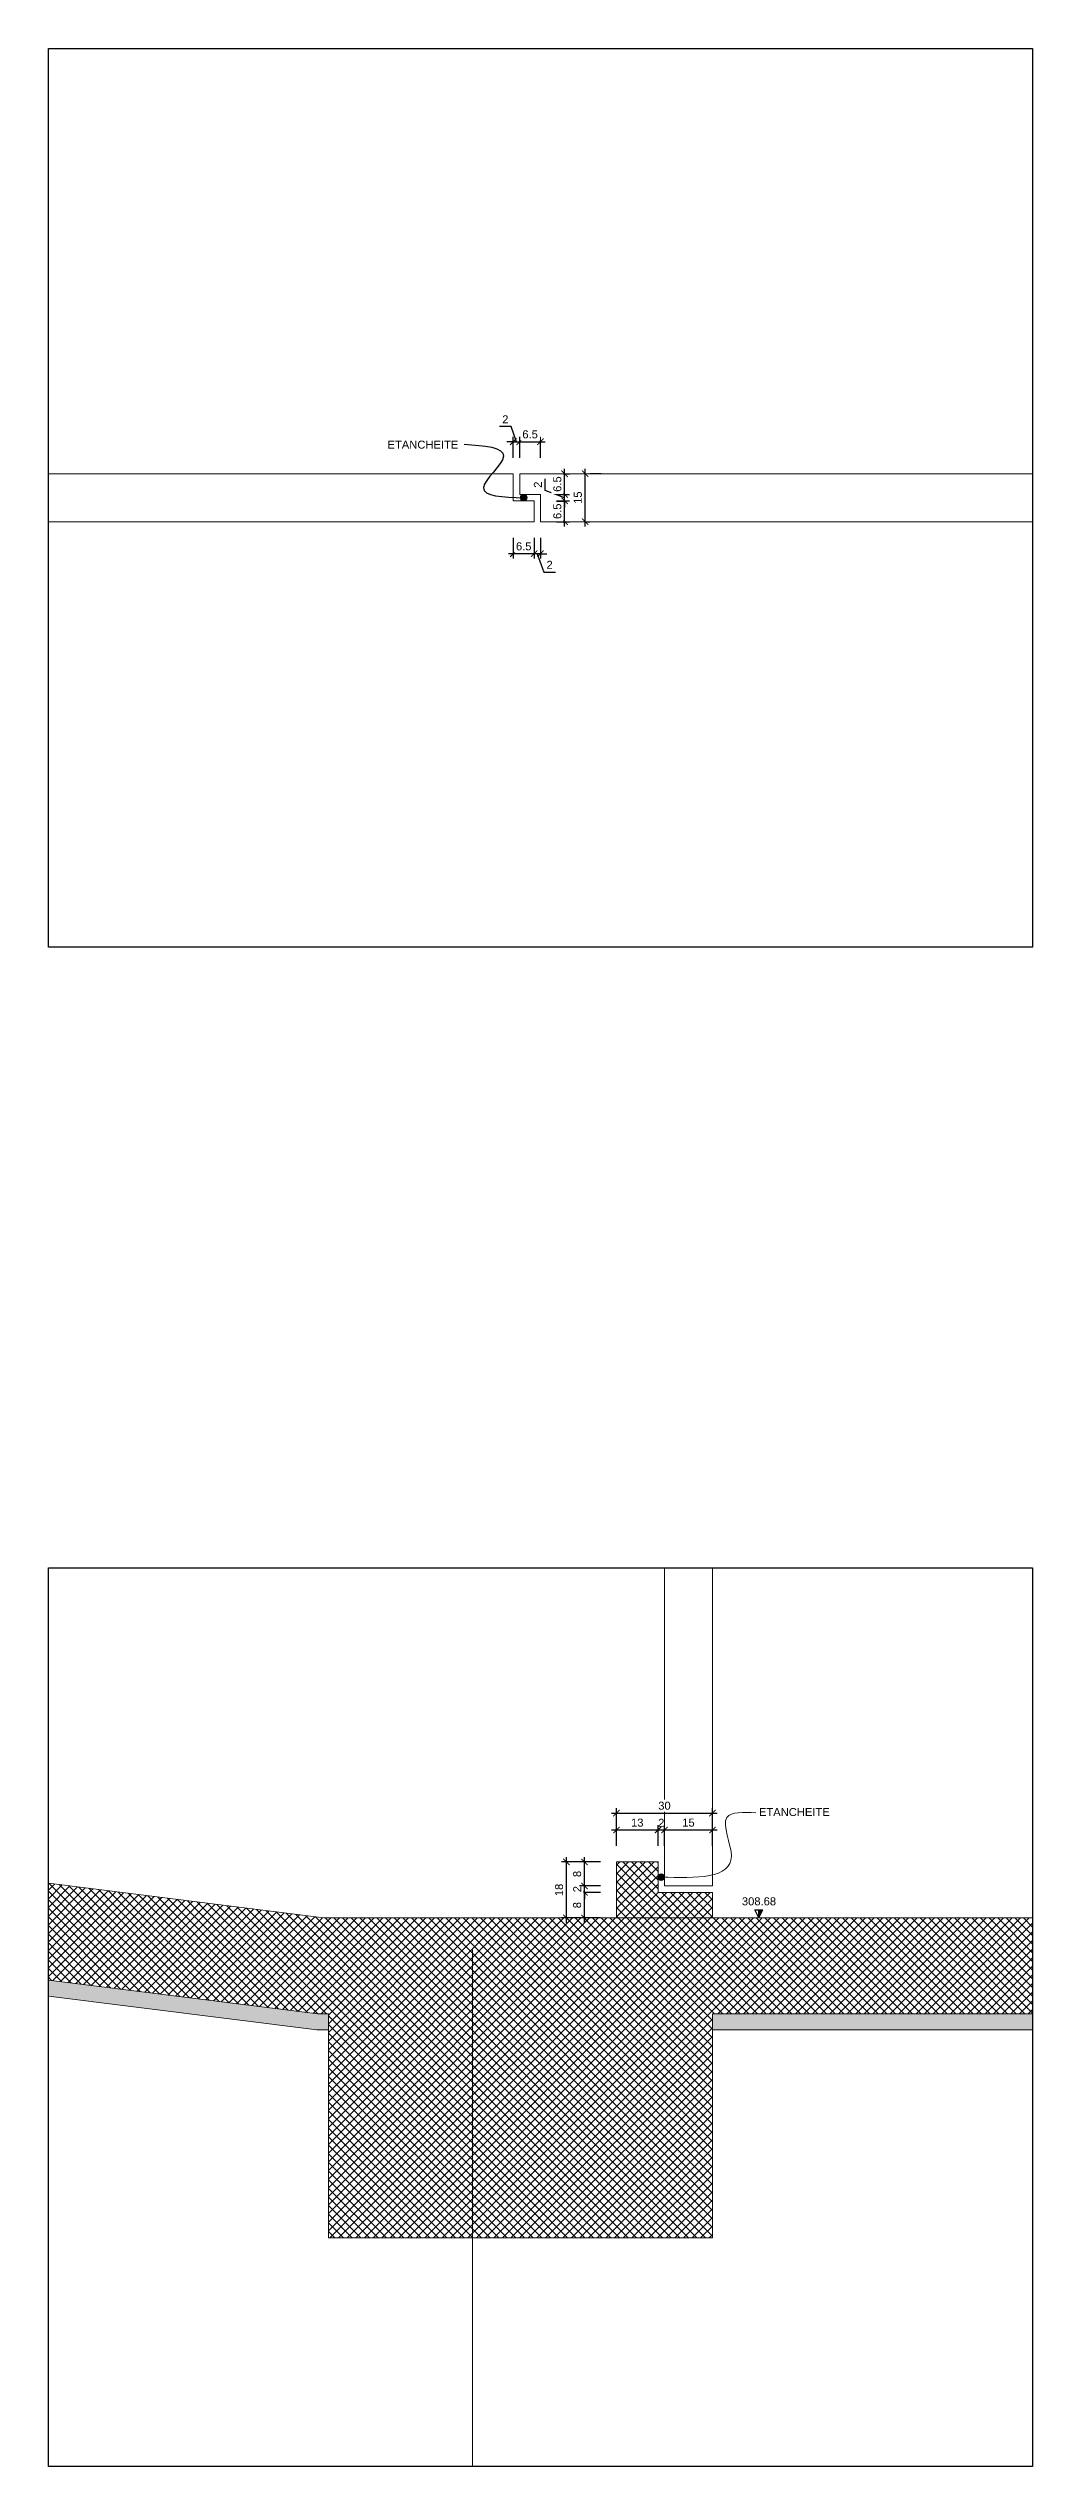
# Model space of a CAD drawing. Extents: x 62300 to 63243, y 108404 to 108784.
# Drawn here: x 63240 to 63243.08, y 108726.13 to 108733.69 of the extents above; entities that cross this region are included whole.
import ezdxf
from ezdxf.enums import TextEntityAlignment as Align

# ---------------------------------------------------------------- set-up
doc = ezdxf.new("R2010")
doc.units = 0
doc.header["$MEASUREMENT"] = 0
for name, color, linetype in [('Dime', 6, 'Continuous'), ('LIN010CO', 2, 'Continuous'), ('LIN018CO', 6, 'Continuous'), ('LIN025CO', 7, 'Continuous'), ('LIN035CO', 1, 'Continuous'), ('LIN050CO', 3, 'Continuous'), ('TEXT035', 1, 'Continuous')]:
    doc.layers.add(name, color=color, linetype=linetype)
doc.layers.add('no_plot', color=5, linetype='Continuous', plot=False)
doc.styles.add('ARIAL', font='arial.ttf')
doc.linetypes.add('INTERRUPTION', pattern='A,0.5,-0.1,["V",Standard,S=0.1,R=0,X=-0.1,Y=-0.1],0', length=0.6)
doc.linetypes.add('ROCK', pattern='A,0.25,-0.18,["<",Standard,S=0.18,R=90,X=0,Y=-0.09],0,["-",Standard,S=0.18,R=45,X=-0.111213,Y=-0.238491],0.25', length=0.68)
doc.dimstyles.new('DIME1-1_100', dxfattribs={"dimtxt": 0.25, "dimasz": 0.2, "dimexe": 0.15, "dimexo": 0.5, "dimgap": 0.1, "dimtad": 1, "dimdec": 0, "dimlfac": 100, "dimzin": 4, "dimdsep": 46, "dimtxsty": 'ARIAL', "dimblk1": 'ARCHTICK', "dimblk2": 'ARCHTICK', "dimsah": 1, "dimcen": 0.09, "dimdle": 0.15, "dimclrd": 6, "dimclre": 6, "dimclrt": 1, "dimaunit": 2, "dimadec": 0, "dimazin": 0, "dimtfac": 1, "dimtdec": 0, "dimtmove": 0, "dimatfit": 1, "dimldrblk": 'ARCHTICK', "dimfxl": 1, "dimtolj": 1, "dimtzin": 0, "dimarcsym": 0})

# ---------------------------------------------------------------- blocks, each defined once
blk = doc.blocks.new('LIVELLI1')
at = {"layer": 'LIN018CO'}
blk.add_solid([(0, 0.25), (0, 0), (0.125, 0.25)], dxfattribs=at)
at = {"layer": 'LIN035CO'}
for p, q in [((-0.125, 0.25), (0.125, 0.25)), ((0, 0), (-0.125, 0.25)), ((0, 0), (0, 0.25)), ((0, 0), (0.125, 0.25))]:
    blk.add_line(p, q, dxfattribs=at)
at = {"layer": 'TEXT035', "style": 'ARIAL'}
blk.add_attdef('VALORE', text='', height=0.25, dxfattribs=at).set_placement((0, 0.395), align=Align.CENTER)
blk = doc.blocks.new('_ARCHTICK')
at = {"color": 0, "linetype": 'ByBlock', "const_width": 0.15}
blk.add_lwpolyline([(-0.5, -0.5), (0.5, 0.5)], dxfattribs=at)
blk = doc.blocks.new('*D79')
at = {"layer": 'Defpoints', "color": 0, "lineweight": 0, "transparency": 16777216}
for p in [(63242.0792, 108728.1234), (63241.9292, 108728.0234), (63242.0792, 108728.0234)]:
    blk.add_point(p, dxfattribs=at)
at = {"layer": 'Dime', "color": 6, "lineweight": -2, "transparency": 16777216}
for p, q in [((63241.9142, 108728.1234), (63242.0942, 108728.1234)), ((63241.9292, 108728.0734), (63241.9292, 108728.1384)), ((63242.0792, 108728.0734), (63242.0792, 108728.1384))]:
    blk.add_line(p, q, dxfattribs=at)
at = {"layer": 'Dime', "color": 6, "lineweight": -2, "transparency": 16777216, "xscale": 0.02, "yscale": 0.02, "zscale": 0.02, "rotation": 180}
blk.add_blockref('_ARCHTICK', (63241.9292, 108728.1234), dxfattribs=at)
at = {"layer": 'Dime', "color": 6, "lineweight": -2, "transparency": 16777216, "xscale": 0.02, "yscale": 0.02, "zscale": 0.02}
blk.add_blockref('_ARCHTICK', (63242.0792, 108728.1234), dxfattribs=at)
at = {"layer": 'Dime', "color": 1, "transparency": 16777216, "insert": (63242.0042, 108728.1462), "char_height": 0.025, "attachment_point": 5, "style": 'ARIAL'}
blk.add_mtext('\\A1;15', dxfattribs=at)
blk = doc.blocks.new('*D80')
at = {"layer": 'Defpoints', "color": 0, "lineweight": 0, "transparency": 16777216}
for p in [(63242.0792, 108728.1762), (63241.7792, 108728.0234), (63242.0792, 108728.0234)]:
    blk.add_point(p, dxfattribs=at)
at = {"layer": 'Dime', "color": 6, "lineweight": -2, "transparency": 16777216}
for p, q in [((63241.7642, 108728.1762), (63242.0942, 108728.1762)), ((63241.7792, 108728.0734), (63241.7792, 108728.1912)), ((63242.0792, 108728.0734), (63242.0792, 108728.1912))]:
    blk.add_line(p, q, dxfattribs=at)
at = {"layer": 'Dime', "color": 6, "lineweight": -2, "transparency": 16777216, "xscale": 0.02, "yscale": 0.02, "zscale": 0.02, "rotation": 180}
blk.add_blockref('_ARCHTICK', (63241.7792, 108728.1762), dxfattribs=at)
at = {"layer": 'Dime', "color": 6, "lineweight": -2, "transparency": 16777216, "xscale": 0.02, "yscale": 0.02, "zscale": 0.02}
blk.add_blockref('_ARCHTICK', (63242.0792, 108728.1762), dxfattribs=at)
at = {"layer": 'Dime', "color": 1, "transparency": 16777216, "insert": (63241.9292, 108728.199), "char_height": 0.025, "attachment_point": 5, "style": 'ARIAL', "bg_fill": 3, "box_fill_scale": 1.25, "bg_fill_color": 256, "bg_fill_true_color": 13158600, "bg_fill_transparency": 0}
blk.add_mtext('\\A1;30', dxfattribs=at)
blk = doc.blocks.new('*D81')
at = {"layer": 'Defpoints', "color": 0, "lineweight": 0, "transparency": 16777216}
for p in [(63241.9092, 108728.1234), (63241.7792, 108728.0234), (63241.9092, 108728.0234)]:
    blk.add_point(p, dxfattribs=at)
at = {"layer": 'Dime', "color": 6, "lineweight": -2, "transparency": 16777216}
for p, q in [((63241.7642, 108728.1234), (63241.9242, 108728.1234)), ((63241.7792, 108728.0734), (63241.7792, 108728.1384)), ((63241.9092, 108728.0734), (63241.9092, 108728.1384))]:
    blk.add_line(p, q, dxfattribs=at)
at = {"layer": 'Dime', "color": 6, "lineweight": -2, "transparency": 16777216, "xscale": 0.02, "yscale": 0.02, "zscale": 0.02, "rotation": 180}
blk.add_blockref('_ARCHTICK', (63241.7792, 108728.1234), dxfattribs=at)
at = {"layer": 'Dime', "color": 6, "lineweight": -2, "transparency": 16777216, "xscale": 0.02, "yscale": 0.02, "zscale": 0.02}
blk.add_blockref('_ARCHTICK', (63241.9092, 108728.1234), dxfattribs=at)
at = {"layer": 'Dime', "color": 1, "transparency": 16777216, "insert": (63241.8442, 108728.1462), "char_height": 0.025, "attachment_point": 5, "style": 'ARIAL'}
blk.add_mtext('\\A1;13', dxfattribs=at)
blk = doc.blocks.new('*D82')
at = {"layer": 'Defpoints', "color": 0, "lineweight": 0, "transparency": 16777216}
for p in [(63241.9292, 108728.1234), (63241.9092, 108728.0234), (63241.9292, 108728.0234)]:
    blk.add_point(p, dxfattribs=at)
at = {"layer": 'Dime', "color": 6, "lineweight": -2, "transparency": 16777216}
for p, q in [((63241.8942, 108728.1234), (63241.9442, 108728.1234)), ((63241.9092, 108728.0734), (63241.9092, 108728.1384)), ((63241.9292, 108728.0734), (63241.9292, 108728.1384))]:
    blk.add_line(p, q, dxfattribs=at)
at = {"layer": 'Dime', "color": 6, "lineweight": -2, "transparency": 16777216, "xscale": 0.02, "yscale": 0.02, "zscale": 0.02, "rotation": 180}
blk.add_blockref('_ARCHTICK', (63241.9092, 108728.1234), dxfattribs=at)
at = {"layer": 'Dime', "color": 6, "lineweight": -2, "transparency": 16777216, "xscale": 0.02, "yscale": 0.02, "zscale": 0.02}
blk.add_blockref('_ARCHTICK', (63241.9292, 108728.1234), dxfattribs=at)
at = {"layer": 'Dime', "color": 1, "transparency": 16777216, "insert": (63241.9192, 108728.1459), "char_height": 0.025, "attachment_point": 5, "style": 'ARIAL'}
blk.add_mtext('\\A1;2', dxfattribs=at)
blk = doc.blocks.new('*D83')
at = {"layer": 'Defpoints', "color": 0, "lineweight": 0, "transparency": 16777216}
for p in [(63241.7792, 108727.9284), (63241.7792, 108727.8484)]:
    blk.add_point(p, dxfattribs=at)
at = {"layer": 'Dime', "color": 6, "lineweight": -2, "transparency": 16777216}
for p, q in [((63241.7292, 108727.9284), (63241.6642, 108727.9284)), ((63241.6792, 108727.8334), (63241.6792, 108727.9434)), ((63241.7292, 108727.8484), (63241.6642, 108727.8484))]:
    blk.add_line(p, q, dxfattribs=at)
at = {"layer": 'Dime', "color": 6, "lineweight": -2, "transparency": 16777216, "xscale": 0.02, "yscale": 0.02, "zscale": 0.02}
for p, rotation in [((63241.6792, 108727.9284), 90), ((63241.6792, 108727.8484), 270)]:
    blk.add_blockref('_ARCHTICK', p, dxfattribs=dict(at, rotation=rotation))
at = {"layer": 'Dime', "color": 1, "transparency": 16777216, "insert": (63241.6564, 108727.8884), "char_height": 0.025, "attachment_point": 5, "rotation": 90, "style": 'ARIAL', "bg_fill": 3, "box_fill_scale": 1.25, "bg_fill_color": 256, "bg_fill_true_color": 13158600, "bg_fill_transparency": 0}
blk.add_mtext('\\A1;8', dxfattribs=at)
at = {"layer": 'Defpoints', "color": 0, "lineweight": 0, "transparency": 16777216}
blk.add_point((63241.6792, 108727.9284), dxfattribs=at)
blk = doc.blocks.new('*D84')
at = {"layer": 'Defpoints', "color": 0, "lineweight": 0, "transparency": 16777216}
for p in [(63241.7792, 108727.9484), (63241.7792, 108727.9284)]:
    blk.add_point(p, dxfattribs=at)
at = {"layer": 'Dime', "color": 6, "lineweight": -2, "transparency": 16777216}
for p, q in [((63241.7292, 108727.9484), (63241.6642, 108727.9484)), ((63241.7292, 108727.9284), (63241.6642, 108727.9284)), ((63241.6792, 108727.9484), (63241.6792, 108727.9684)), ((63241.6792, 108727.9284), (63241.6792, 108727.9484)), ((63241.6792, 108727.9284), (63241.6792, 108727.9084))]:
    blk.add_line(p, q, dxfattribs=at)
at = {"layer": 'Dime', "color": 6, "lineweight": -2, "transparency": 16777216, "xscale": 0.02, "yscale": 0.02, "zscale": 0.02}
for p, rotation in [((63241.6792, 108727.9484), 270), ((63241.6792, 108727.9284), 90)]:
    blk.add_blockref('_ARCHTICK', p, dxfattribs=dict(at, rotation=rotation))
at = {"layer": 'Dime', "color": 1, "transparency": 16777216, "insert": (63241.6566, 108727.9384), "char_height": 0.025, "attachment_point": 5, "rotation": 90, "style": 'ARIAL', "bg_fill": 3, "box_fill_scale": 1.25, "bg_fill_color": 256, "bg_fill_true_color": 13158600, "bg_fill_transparency": 0}
blk.add_mtext('\\A1;2', dxfattribs=at)
at = {"layer": 'Defpoints', "color": 0, "lineweight": 0, "transparency": 16777216}
blk.add_point((63241.6792, 108727.9484), dxfattribs=at)
blk = doc.blocks.new('*D85')
at = {"layer": 'Defpoints', "color": 0, "lineweight": 0, "transparency": 16777216}
for p in [(63241.7792, 108728.0234), (63241.7792, 108727.9484)]:
    blk.add_point(p, dxfattribs=at)
at = {"layer": 'Dime', "color": 6, "lineweight": -2, "transparency": 16777216}
for p, q in [((63241.7292, 108728.0234), (63241.6642, 108728.0234)), ((63241.6792, 108727.9334), (63241.6792, 108728.0384)), ((63241.7292, 108727.9484), (63241.6642, 108727.9484))]:
    blk.add_line(p, q, dxfattribs=at)
at = {"layer": 'Dime', "color": 6, "lineweight": -2, "transparency": 16777216, "xscale": 0.02, "yscale": 0.02, "zscale": 0.02}
for p, rotation in [((63241.6792, 108728.0234), 90), ((63241.6792, 108727.9484), 270)]:
    blk.add_blockref('_ARCHTICK', p, dxfattribs=dict(at, rotation=rotation))
at = {"layer": 'Dime', "color": 1, "transparency": 16777216, "insert": (63241.6564, 108727.9859), "char_height": 0.025, "attachment_point": 5, "rotation": 90, "style": 'ARIAL', "bg_fill": 3, "box_fill_scale": 1.25, "bg_fill_color": 256, "bg_fill_true_color": 13158600, "bg_fill_transparency": 0}
blk.add_mtext('\\A1;8', dxfattribs=at)
at = {"layer": 'Defpoints', "color": 0, "lineweight": 0, "transparency": 16777216}
blk.add_point((63241.6792, 108728.0234), dxfattribs=at)
blk = doc.blocks.new('*D86')
at = {"layer": 'Defpoints', "color": 0, "lineweight": 0, "transparency": 16777216}
for p in [(63241.6228, 108728.0234), (63241.7792, 108728.0234), (63241.7792, 108727.8484)]:
    blk.add_point(p, dxfattribs=at)
at = {"layer": 'Dime', "color": 6, "lineweight": -2, "transparency": 16777216}
for p, q in [((63241.7292, 108728.0234), (63241.6078, 108728.0234)), ((63241.6228, 108727.8334), (63241.6228, 108728.0384)), ((63241.7292, 108727.8484), (63241.6078, 108727.8484))]:
    blk.add_line(p, q, dxfattribs=at)
at = {"layer": 'Dime', "color": 6, "lineweight": -2, "transparency": 16777216, "xscale": 0.02, "yscale": 0.02, "zscale": 0.02}
for p, rotation in [((63241.6228, 108728.0234), 90), ((63241.6228, 108727.8484), 270)]:
    blk.add_blockref('_ARCHTICK', p, dxfattribs=dict(at, rotation=rotation))
at = {"layer": 'Dime', "color": 1, "transparency": 16777216, "insert": (63241.6, 108727.9359), "char_height": 0.025, "attachment_point": 5, "rotation": 90, "style": 'ARIAL', "bg_fill": 3, "box_fill_scale": 1.25, "bg_fill_color": 256, "bg_fill_true_color": 13158600, "bg_fill_transparency": 0}
blk.add_mtext('\\A1;18', dxfattribs=at)
blk = doc.blocks.new('*D87')
at = {"layer": 'Defpoints', "color": 0, "lineweight": 0, "transparency": 16777216}
for p in [(63241.6814, 108732.3616), (63241.6814, 108732.3616), (63241.6289, 108732.2116)]:
    blk.add_point(p, dxfattribs=at)
at = {"layer": 'Dime', "color": 6, "lineweight": -2, "transparency": 16777216}
for p, q in [((63241.6814, 108732.1966), (63241.6814, 108732.3766)), ((63241.7314, 108732.3616), (63241.6964, 108732.3616)), ((63241.6789, 108732.2116), (63241.6964, 108732.2116))]:
    blk.add_line(p, q, dxfattribs=at)
at = {"layer": 'Dime', "color": 6, "lineweight": -2, "transparency": 16777216, "xscale": 0.02, "yscale": 0.02, "zscale": 0.02}
for p, rotation in [((63241.6814, 108732.3616), 90), ((63241.6814, 108732.2116), 270)]:
    blk.add_blockref('_ARCHTICK', p, dxfattribs=dict(at, rotation=rotation))
at = {"layer": 'Dime', "color": 1, "transparency": 16777216, "insert": (63241.6587, 108732.2866), "char_height": 0.025, "attachment_point": 5, "rotation": 90, "style": 'ARIAL', "bg_fill": 3, "box_fill_scale": 1.25, "bg_fill_color": 256, "bg_fill_true_color": 13158600, "bg_fill_transparency": 0}
blk.add_mtext('\\A1;15', dxfattribs=at)
blk = doc.blocks.new('*D88')
at = {"layer": 'Defpoints', "color": 0, "lineweight": 0, "transparency": 16777216}
for p in [(63241.4769, 108732.4616), (63241.4569, 108732.3616), (63241.4769, 108732.3616)]:
    blk.add_point(p, dxfattribs=at)
at = {"layer": 'Dime', "color": 6, "lineweight": -2, "transparency": 16777216}
for p, q in [((63241.4502, 108732.5088), (63241.4136, 108732.5088)), ((63241.4569, 108732.4616), (63241.4369, 108732.4616)), ((63241.4669, 108732.4616), (63241.4502, 108732.5088)), ((63241.4569, 108732.4116), (63241.4569, 108732.4766)), ((63241.4569, 108732.4616), (63241.4769, 108732.4616)), ((63241.4569, 108732.4616), (63241.4769, 108732.4616)), ((63241.4769, 108732.4116), (63241.4769, 108732.4766)), ((63241.4769, 108732.4616), (63241.4969, 108732.4616))]:
    blk.add_line(p, q, dxfattribs=at)
at = {"layer": 'Dime', "color": 6, "lineweight": -2, "transparency": 16777216, "xscale": 0.02, "yscale": 0.02, "zscale": 0.02}
blk.add_blockref('_ARCHTICK', (63241.4569, 108732.4616), dxfattribs=at)
at = {"layer": 'Dime', "color": 6, "lineweight": -2, "transparency": 16777216, "xscale": 0.02, "yscale": 0.02, "zscale": 0.02, "rotation": 180}
blk.add_blockref('_ARCHTICK', (63241.4769, 108732.4616), dxfattribs=at)
at = {"layer": 'Dime', "color": 1, "transparency": 16777216, "insert": (63241.4319, 108732.5314), "char_height": 0.025, "attachment_point": 5, "style": 'ARIAL', "bg_fill": 3, "box_fill_scale": 1.25, "bg_fill_color": 256, "bg_fill_true_color": 13158600, "bg_fill_transparency": 0}
blk.add_mtext('\\A1;2', dxfattribs=at)
blk = doc.blocks.new('*D89')
at = {"layer": 'Defpoints', "color": 0, "lineweight": 0, "transparency": 16777216}
for p in [(63241.4769, 108732.3616), (63241.5419, 108732.3616)]:
    blk.add_point(p, dxfattribs=at)
at = {"layer": 'Dime', "color": 6, "lineweight": -2, "transparency": 16777216}
for p, q in [((63241.4619, 108732.4616), (63241.5569, 108732.4616)), ((63241.4769, 108732.4116), (63241.4769, 108732.4766)), ((63241.5419, 108732.4116), (63241.5419, 108732.4766))]:
    blk.add_line(p, q, dxfattribs=at)
at = {"layer": 'Dime', "color": 6, "lineweight": -2, "transparency": 16777216, "xscale": 0.02, "yscale": 0.02, "zscale": 0.02, "rotation": 180}
blk.add_blockref('_ARCHTICK', (63241.4769, 108732.4616), dxfattribs=at)
at = {"layer": 'Dime', "color": 6, "lineweight": -2, "transparency": 16777216, "xscale": 0.02, "yscale": 0.02, "zscale": 0.02}
blk.add_blockref('_ARCHTICK', (63241.5419, 108732.4616), dxfattribs=at)
at = {"layer": 'Dime', "color": 1, "transparency": 16777216, "insert": (63241.5094, 108732.4844), "char_height": 0.025, "attachment_point": 5, "style": 'ARIAL', "bg_fill": 3, "box_fill_scale": 1.25, "bg_fill_color": 256, "bg_fill_true_color": 13158600, "bg_fill_transparency": 0}
blk.add_mtext('\\A1;6.5', dxfattribs=at)
at = {"layer": 'Defpoints', "color": 0, "lineweight": 0, "transparency": 16777216}
blk.add_point((63241.5419, 108732.4616), dxfattribs=at)
blk = doc.blocks.new('*D90')
at = {"layer": 'Defpoints', "color": 0, "lineweight": 0, "transparency": 16777216}
for p in [(63241.5219, 108732.2116), (63241.5419, 108732.2116)]:
    blk.add_point(p, dxfattribs=at)
at = {"layer": 'Dime', "color": 6, "lineweight": -2, "transparency": 16777216}
for p, q in [((63241.5219, 108732.1616), (63241.5219, 108732.0966)), ((63241.5419, 108732.1616), (63241.5419, 108732.0966)), ((63241.5219, 108732.1116), (63241.5019, 108732.1116)), ((63241.5319, 108732.1116), (63241.5519, 108732.0543)), ((63241.5419, 108732.1116), (63241.5619, 108732.1116)), ((63241.5519, 108732.0543), (63241.5885, 108732.0543))]:
    blk.add_line(p, q, dxfattribs=at)
at = {"layer": 'Dime', "color": 1, "transparency": 16777216, "insert": (63241.5702, 108732.0769), "char_height": 0.025, "attachment_point": 5, "style": 'ARIAL', "bg_fill": 3, "box_fill_scale": 1.25, "bg_fill_color": 256, "bg_fill_true_color": 13158600, "bg_fill_transparency": 0}
blk.add_mtext('\\A1;2', dxfattribs=at)
at = {"layer": 'Defpoints', "color": 0, "lineweight": 0, "transparency": 16777216}
blk.add_point((63241.5219, 108732.1116), dxfattribs=at)
at = {"layer": 'Dime', "color": 6, "lineweight": -2, "transparency": 16777216}
blk.add_line((63241.5419, 108732.1116), (63241.5219, 108732.1116), dxfattribs=at)
blk.add_line((63241.5419, 108732.1116), (63241.5219, 108732.1116), dxfattribs=at)
at = {"layer": 'Dime', "color": 6, "lineweight": -2, "transparency": 16777216, "xscale": 0.02, "yscale": 0.02, "zscale": 0.02}
blk.add_blockref('_ARCHTICK', (63241.5219, 108732.1116), dxfattribs=at)
at = {"layer": 'Dime', "color": 6, "lineweight": -2, "transparency": 16777216, "xscale": 0.02, "yscale": 0.02, "zscale": 0.02, "rotation": 180}
blk.add_blockref('_ARCHTICK', (63241.5419, 108732.1116), dxfattribs=at)
blk = doc.blocks.new('*D91')
at = {"layer": 'Defpoints', "color": 0, "lineweight": 0, "transparency": 16777216}
for p in [(63241.4569, 108732.2116), (63241.5219, 108732.2116)]:
    blk.add_point(p, dxfattribs=at)
at = {"layer": 'Dime', "color": 6, "lineweight": -2, "transparency": 16777216}
for p, q in [((63241.4569, 108732.1616), (63241.4569, 108732.0966)), ((63241.5219, 108732.1616), (63241.5219, 108732.0966)), ((63241.5369, 108732.1116), (63241.4419, 108732.1116))]:
    blk.add_line(p, q, dxfattribs=at)
at = {"layer": 'Dime', "color": 6, "lineweight": -2, "transparency": 16777216, "xscale": 0.02, "yscale": 0.02, "zscale": 0.02, "rotation": 180}
blk.add_blockref('_ARCHTICK', (63241.4569, 108732.1116), dxfattribs=at)
at = {"layer": 'Dime', "color": 6, "lineweight": -2, "transparency": 16777216, "xscale": 0.02, "yscale": 0.02, "zscale": 0.02}
blk.add_blockref('_ARCHTICK', (63241.5219, 108732.1116), dxfattribs=at)
at = {"layer": 'Dime', "color": 1, "transparency": 16777216, "insert": (63241.4894, 108732.1344), "char_height": 0.025, "attachment_point": 5, "style": 'ARIAL', "bg_fill": 3, "box_fill_scale": 1.25, "bg_fill_color": 256, "bg_fill_true_color": 13158600, "bg_fill_transparency": 0}
blk.add_mtext('\\A1;6.5', dxfattribs=at)
at = {"layer": 'Defpoints', "color": 0, "lineweight": 0, "transparency": 16777216}
blk.add_point((63241.4569, 108732.1116), dxfattribs=at)
blk = doc.blocks.new('*D92')
at = {"layer": 'Dime', "color": 6, "lineweight": -2, "transparency": 16777216}
for p, q in [((63241.5919, 108732.2766), (63241.6323, 108732.2766)), ((63241.6173, 108732.1966), (63241.6173, 108732.2916)), ((63241.5919, 108732.2116), (63241.6323, 108732.2116))]:
    blk.add_line(p, q, dxfattribs=at)
at = {"layer": 'Dime', "color": 6, "lineweight": -2, "transparency": 16777216, "xscale": 0.02, "yscale": 0.02, "zscale": 0.02}
for p, rotation in [((63241.6173, 108732.2766), 90), ((63241.6173, 108732.2116), 270)]:
    blk.add_blockref('_ARCHTICK', p, dxfattribs=dict(at, rotation=rotation))
at = {"layer": 'Dime', "color": 1, "transparency": 16777216, "insert": (63241.5945, 108732.2441), "char_height": 0.025, "attachment_point": 5, "rotation": 90, "style": 'ARIAL', "bg_fill": 3, "box_fill_scale": 1.25, "bg_fill_color": 256, "bg_fill_true_color": 13158600, "bg_fill_transparency": 0}
blk.add_mtext('\\A1;6.5', dxfattribs=at)
at = {"layer": 'Defpoints', "color": 0, "lineweight": 0, "transparency": 16777216}
for p in [(63241.5419, 108732.2766), (63241.6173, 108732.2766), (63241.5419, 108732.2116)]:
    blk.add_point(p, dxfattribs=at)
blk = doc.blocks.new('*D93')
at = {"layer": 'Defpoints', "color": 0, "lineweight": 0, "transparency": 16777216}
blk.add_point((63241.6173, 108732.2966), dxfattribs=at)
at = {"layer": 'Dime', "color": 6, "lineweight": -2, "transparency": 16777216}
for p, q in [((63241.5562, 108732.3089), (63241.5562, 108732.3454)), ((63241.6173, 108732.2866), (63241.5562, 108732.3089)), ((63241.6173, 108732.2966), (63241.6173, 108732.3166)), ((63241.5919, 108732.2966), (63241.6323, 108732.2966)), ((63241.5919, 108732.2766), (63241.6323, 108732.2766)), ((63241.6173, 108732.2766), (63241.6173, 108732.2966)), ((63241.6173, 108732.2766), (63241.6173, 108732.2966)), ((63241.6173, 108732.2766), (63241.6173, 108732.2566))]:
    blk.add_line(p, q, dxfattribs=at)
at = {"layer": 'Dime', "color": 6, "lineweight": -2, "transparency": 16777216, "xscale": 0.02, "yscale": 0.02, "zscale": 0.02}
for p, rotation in [((63241.6173, 108732.2966), 270), ((63241.6173, 108732.2766), 90)]:
    blk.add_blockref('_ARCHTICK', p, dxfattribs=dict(at, rotation=rotation))
at = {"layer": 'Dime', "color": 1, "transparency": 16777216, "insert": (63241.5336, 108732.3272), "char_height": 0.025, "attachment_point": 5, "rotation": 90, "style": 'ARIAL', "bg_fill": 3, "box_fill_scale": 1.25, "bg_fill_color": 256, "bg_fill_true_color": 13158600, "bg_fill_transparency": 0}
blk.add_mtext('\\A1;2', dxfattribs=at)
at = {"layer": 'Defpoints', "color": 0, "lineweight": 0, "transparency": 16777216}
for p in [(63241.5419, 108732.2966), (63241.5419, 108732.2766)]:
    blk.add_point(p, dxfattribs=at)
blk = doc.blocks.new('*D94')
at = {"layer": 'Dime', "color": 6, "lineweight": -2, "transparency": 16777216}
for p, q in [((63241.5919, 108732.3616), (63241.6323, 108732.3616)), ((63241.6173, 108732.2816), (63241.6173, 108732.3766)), ((63241.5919, 108732.2966), (63241.6323, 108732.2966))]:
    blk.add_line(p, q, dxfattribs=at)
at = {"layer": 'Dime', "color": 6, "lineweight": -2, "transparency": 16777216, "xscale": 0.02, "yscale": 0.02, "zscale": 0.02}
for p, rotation in [((63241.6173, 108732.3616), 90), ((63241.6173, 108732.2966), 270)]:
    blk.add_blockref('_ARCHTICK', p, dxfattribs=dict(at, rotation=rotation))
at = {"layer": 'Dime', "color": 1, "transparency": 16777216, "insert": (63241.5945, 108732.3291), "char_height": 0.025, "attachment_point": 5, "rotation": 90, "style": 'ARIAL', "bg_fill": 3, "box_fill_scale": 1.25, "bg_fill_color": 256, "bg_fill_true_color": 13158600, "bg_fill_transparency": 0}
blk.add_mtext('\\A1;6.5', dxfattribs=at)
at = {"layer": 'Defpoints', "color": 0, "lineweight": 0, "transparency": 16777216}
for p in [(63241.5419, 108732.3616), (63241.6173, 108732.3616), (63241.5419, 108732.2966)]:
    blk.add_point(p, dxfattribs=at)

msp = doc.modelspace()

# ---------------------------------------------------------------- hatches: boundary and pattern name
at = {"layer": 'Dime'}
h = msp.add_hatch(color=256, dxfattribs=at)
h.dxf.hatch_style = 1
h.paths.add_polyline_path([(63241.4794, 108732.2866, 0.988399), (63241.4994, 108732.2864), (63241.4994, 108732.2868, 0.988399)])
h = msp.add_hatch(color=256, dxfattribs=at)
h.dxf.hatch_style = 1
h.paths.add_polyline_path([(63241.9092, 108727.9759, 0.988399), (63241.9292, 108727.9757), (63241.9292, 108727.9761, 0.988399)])
at = {"layer": 'LIN010CO', "lineweight": 0}
h = msp.add_hatch(dxfattribs=at)
h.set_pattern_fill('ANSI37', color=256, scale=0.006, angle=270, style=0)
h.set_pattern_definition([(315, (62971.160645, 108595.46598), (0.0134703842, 0.0134703842), []), (45, (62971.160645, 108595.46598), (-0.0134703842, 0.0134703842), [])])
h.paths.add_polyline_path([(63243.0798, 108727.8484), (63242.0792, 108727.8484), (63242.0792, 108727.9284), (63241.9092, 108727.9284), (63241.9092, 108728.0234), (63241.7792, 108728.0234), (63241.7792, 108727.8484), (63240.8647, 108727.8484), (63240.0039, 108727.9569), (63240.0039, 108727.6545), (63240.8459, 108727.5484), (63240.8792, 108727.5484), (63240.8792, 108727.4984), (63240.8792, 108726.8484), (63242.0792, 108726.8484), (63242.0792, 108727.4984), (63242.0792, 108727.5484), (63243.0798, 108727.5484)])
at = {"layer": 'LIN010CO'}
h = msp.add_hatch(dxfattribs=at)
h.set_pattern_fill('AR-SAND', color=256, scale=0.0005, style=0)
h.set_pattern_definition([(37.5, (62971.160645, 108595.46598), (-0.0008000156, 0.0244706619), [0, -0.019304, 0, -0.02159, 0, -0.0206375]), (7.5, (62971.160645, 108595.46598), (0.022476164, 0.035841255), [0, -0.010414, 0, -0.017399, 0, -0.0066675]), (327.5, (62971.145024, 108595.46598), (0.0395496185, 7.18592e-05), [0, -0.00635, 0, -0.02286, 0, -0.029845]), (317.5, (62971.145024, 108595.46598), (0.0381778226, 0.011146466), [0, -0.003175, 0, -0.014986, 0, -0.017145])])
h.paths.add_polyline_path([(63240.0039, 108727.6545), (63240.0039, 108727.6041), (63240.8428, 108727.4984), (63240.8792, 108727.4984), (63240.8792, 108727.5484), (63240.8459, 108727.5484)])
h.paths.add_polyline_path([(63243.0798, 108727.4984), (63243.0798, 108727.5484), (63242.0792, 108727.5484), (63242.0792, 108727.4984)])

# ---------------------------------------------------------------- linework, layer by layer
at = {"layer": 'Dime'}
msp.add_circle((63241.4894, 108732.2866), 0.01, dxfattribs=at)
msp.add_spline([(63241.3028, 108732.4537), (63241.426, 108732.4159), (63241.3638, 108732.3184), (63241.4894, 108732.2866)], degree=3, dxfattribs=at)
at = {"layer": 'LIN018CO', "linetype": 'INTERRUPTION', "lineweight": 0, "ltscale": 0.1}
msp.add_lwpolyline([(63241.7792, 108727.8484), (63242.0792, 108727.8484)], dxfattribs=at)
at = {"layer": 'LIN025CO', "linetype": 'Continuous', "lineweight": 0}
for points in [[(63240.0039, 108727.6545), (63240.8459, 108727.5484), (63240.8792, 108727.5484), (63240.8792, 108727.4984)], [(63242.0792, 108727.4984), (63242.0792, 108727.5484), (63243.0798, 108727.5484)]]:
    msp.add_lwpolyline(points, dxfattribs=at)
at = {"layer": 'LIN035CO', "linetype": 'Continuous', "lineweight": 0}
for points in [[(63240.0039, 108732.2116), (63241.5219, 108732.2116), (63241.5219, 108732.2766), (63241.4569, 108732.2766), (63241.4569, 108732.3616), (63240.0039, 108732.3616)], [(63243.0798, 108732.3616), (63241.4769, 108732.3616), (63241.4769, 108732.2966), (63241.5419, 108732.2966), (63241.5419, 108732.2116), (63243.0798, 108732.2116)], [(63241.9292, 108728.942), (63241.9292, 108727.9484), (63242.0792, 108727.9484), (63242.0792, 108728.942)]]:
    msp.add_lwpolyline(points, dxfattribs=at)
at = {"layer": 'LIN050CO', "linetype": 'Continuous', "lineweight": 0}
for points in [[(63242.0792, 108727.8484), (63242.0792, 108727.9284), (63241.9092, 108727.9284), (63241.9092, 108728.0234), (63241.7792, 108728.0234), (63241.7792, 108727.8484)], [(63241.7792, 108727.8484), (63240.8647, 108727.8484), (63240.0039, 108727.9569)], [(63243.0798, 108727.8484), (63242.0792, 108727.8484)], [(63241.3292, 108727.7484), (63241.3292, 108726.1339)]]:
    msp.add_lwpolyline(points, dxfattribs=at)
at = {"layer": 'LIN050CO', "linetype": 'ROCK', "lineweight": 0, "ltscale": 0.1, "flags": 128}
msp.add_lwpolyline([(63240.0039, 108727.6041), (63240.8428, 108727.4984), (63240.8792, 108727.4984), (63240.8792, 108726.8484), (63242.0792, 108726.8484), (63242.0792, 108727.4984), (63243.0798, 108727.4984)], dxfattribs=at)
at = {"layer": 'no_plot'}
msp.add_lwpolyline([(63240.0039, 108733.6906), (63243.0798, 108733.6906), (63243.0798, 108730.8825), (63240.0039, 108730.8825)], close=True, dxfattribs=at)

# ---------------------------------------------------------------- block references
at = {"xscale": 0.1, "yscale": 0.1, "zscale": 0.1}
msp.add_blockref('LIVELLI1', (63242.2246, 108727.8484), dxfattribs=at).add_auto_attribs({'VALORE': '308.68'})

# ---------------------------------------------------------------- texts
at = {"layer": 'TEXT035', "style": 'ARIAL'}
for p in [(63241.0638, 108732.4398), (63242.2245, 108728.1669)]:
    msp.add_text('ETANCHEITE', height=0.025, dxfattribs=at).set_placement(p)

# ---------------------------------------------------------------- dimensions: what is measured, and where the dimension line sits
at = {"layer": 'Dime'}
dim = msp.add_linear_dim(base=(63242.0792, 108728.1234), p1=(63241.9292, 108728.0234), p2=(63242.0792, 108728.0234), dimstyle='DIME1-1_100', override={"dimscale": 0.1}, dxfattribs=at)
dim.commit()
dim.dimension.update_dxf_attribs({"geometry": '*D79', "text_midpoint": (63242.0042, 108728.1462)})

# ---------------------------------------------------------------- next in the draw order: dimensions: what is measured, and where the dimension line sits
dim = msp.add_linear_dim(base=(63241.4769, 108732.4616), p1=(63241.4569, 108732.3616), p2=(63241.4769, 108732.3616), dimstyle='DIME1-1_100', override={"dimscale": 0.1, "dimtmove": 1, "dimtfill": 1}, dxfattribs=at)
dim.commit()
dim.dimension.update_dxf_attribs({"geometry": '*D88', "text_midpoint": (63241.4402, 108732.5088), "dimtype": 160})
for base, p1, p2, picture, middle in [((63241.6814, 108732.3616), (63241.6289, 108732.2116), (63241.6814, 108732.3616), '*D87', (63241.6587, 108732.2866)), ((63241.6792, 108727.9284), (63241.7792, 108727.8484), (63241.7792, 108727.9284), '*D83', (63241.6564, 108727.8884))]:
    dim = msp.add_linear_dim(base=base, p1=p1, p2=p2, angle=90, dimstyle='DIME1-1_100', override={"dimscale": 0.1, "dimtfill": 1}, dxfattribs=at)
    dim.commit()
    dim.dimension.update_dxf_attribs({"geometry": picture, "text_midpoint": middle})
dim = msp.add_linear_dim(base=(63241.5219, 108732.1116), p1=(63241.5419, 108732.2116), p2=(63241.5219, 108732.2116), angle=180, dimstyle='DIME1-1_100', override={"dimscale": 0.1, "dimtmove": 1, "dimtfill": 1}, dxfattribs=at)
dim.commit()
dim.dimension.update_dxf_attribs({"geometry": '*D90', "text_midpoint": (63241.5619, 108732.0543), "dimtype": 160})
dim = msp.add_linear_dim(base=(63242.0792, 108728.1762), p1=(63241.7792, 108728.0234), p2=(63242.0792, 108728.0234), dimstyle='DIME1-1_100', override={"dimscale": 0.1, "dimtfill": 1}, dxfattribs=at)
dim.commit()
dim.dimension.update_dxf_attribs({"geometry": '*D80', "text_midpoint": (63241.9292, 108728.199)})

# ---------------------------------------------------------------- next in the draw order: linework, layer by layer
msp.add_circle((63241.9192, 108727.9759), 0.01, dxfattribs=at)
at = {"layer": 'Dime', "linetype": 'Continuous', "lineweight": 0}
msp.add_spline([(63242.2152, 108728.1773), (63242.1245, 108728.1621), (63242.1384, 108728.0416), (63241.9192, 108727.9759)], degree=3, dxfattribs=at)

# ---------------------------------------------------------------- next in the draw order: dimensions: what is measured, and where the dimension line sits
at = {"layer": 'Dime'}
for base, p1, p2, override, picture, middle in [((63241.5419, 108732.4616), (63241.4769, 108732.3616), (63241.5419, 108732.3616), {"dimscale": 0.1, "dimdec": 1, "dimtfill": 1}, '*D89', (63241.5094, 108732.4616)), ((63241.9292, 108728.1234), (63241.9092, 108728.0234), (63241.9292, 108728.0234), {"dimscale": 0.1}, '*D82', (63241.9192, 108728.1234))]:
    dim = msp.add_linear_dim(base=base, p1=p1, p2=p2, dimstyle='DIME1-1_100', override=override, dxfattribs=at)
    dim.commit()
    dim.dimension.update_dxf_attribs({"geometry": picture, "text_midpoint": middle, "dimtype": 160})
for base, p1, p2, angle, override, picture, middle in [((63241.4569, 108732.1116), (63241.5219, 108732.2116), (63241.4569, 108732.2116), 180, {"dimscale": 0.1, "dimdec": 1, "dimtfill": 1}, '*D91', (63241.4894, 108732.1116)), ((63241.6792, 108727.9484), (63241.7792, 108727.9284), (63241.7792, 108727.9484), 90, {"dimscale": 0.1, "dimtfill": 1}, '*D84', (63241.6792, 108727.9384))]:
    dim = msp.add_linear_dim(base=base, p1=p1, p2=p2, angle=angle, dimstyle='DIME1-1_100', override=override, dxfattribs=at)
    dim.commit()
    dim.dimension.update_dxf_attribs({"geometry": picture, "text_midpoint": middle, "dimtype": 160})
dim = msp.add_linear_dim(base=(63241.9092, 108728.1234), p1=(63241.7792, 108728.0234), p2=(63241.9092, 108728.0234), dimstyle='DIME1-1_100', override={"dimscale": 0.1}, dxfattribs=at)
dim.commit()
dim.dimension.update_dxf_attribs({"geometry": '*D81', "text_midpoint": (63241.8442, 108728.1462)})

# ---------------------------------------------------------------- next in the draw order: dimensions: what is measured, and where the dimension line sits
dim = msp.add_linear_dim(base=(63241.6173, 108732.2766), p1=(63241.5419, 108732.2116), p2=(63241.5419, 108732.2766), angle=90, dimstyle='DIME1-1_100', override={"dimscale": 0.1, "dimdec": 1, "dimtfill": 1}, dxfattribs=at)
dim.commit()
dim.dimension.update_dxf_attribs({"geometry": '*D92', "text_midpoint": (63241.6173, 108732.2441), "dimtype": 160})
dim = msp.add_linear_dim(base=(63241.6791720777, 108728.0233888421), p1=(63241.7791720777, 108727.9483888421), p2=(63241.7791720777, 108728.0233888421), angle=90, dimstyle='DIME1-1_100', override={"dimscale": 0.1, "dimtfill": 1}, dxfattribs=at)
dim.commit()
dim.dimension.update_dxf_attribs({"geometry": '*D85', "text_midpoint": (63241.656407753, 108727.9858888421)})

# ---------------------------------------------------------------- next in the draw order: dimensions: what is measured, and where the dimension line sits
dim = msp.add_linear_dim(base=(63241.6173, 108732.2966), p1=(63241.5419, 108732.2766), p2=(63241.5419, 108732.2966), angle=90, dimstyle='DIME1-1_100', override={"dimscale": 0.1, "dimtmove": 1, "dimtfill": 1}, dxfattribs=at)
dim.commit()
dim.dimension.update_dxf_attribs({"geometry": '*D93', "text_midpoint": (63241.5562, 108732.3189), "dimtype": 160})
dim = msp.add_linear_dim(base=(63241.6227764536, 108728.0233888421), p1=(63241.7791720777, 108727.8483888421), p2=(63241.7791720777, 108728.0233888421), angle=90, dimstyle='DIME1-1_100', override={"dimscale": 0.1, "dimtfill": 1}, dxfattribs=at)
dim.commit()
dim.dimension.update_dxf_attribs({"geometry": '*D86', "text_midpoint": (63241.6000121289, 108727.9358888421)})

# ---------------------------------------------------------------- next in the draw order: linework, layer by layer
at = {"layer": 'no_plot'}
msp.add_lwpolyline([(63240.0039, 108728.942), (63243.0798, 108728.942), (63243.0798, 108726.1339), (63240.0039, 108726.1339)], close=True, dxfattribs=at)

# ---------------------------------------------------------------- next in the draw order: dimensions: what is measured, and where the dimension line sits
at = {"layer": 'Dime'}
dim = msp.add_linear_dim(base=(63241.6173, 108732.3616), p1=(63241.5419, 108732.2966), p2=(63241.5419, 108732.3616), angle=90, dimstyle='DIME1-1_100', override={"dimscale": 0.1, "dimdec": 1, "dimtfill": 1}, dxfattribs=at)
dim.commit()
dim.dimension.update_dxf_attribs({"geometry": '*D94', "text_midpoint": (63241.6173, 108732.3291), "dimtype": 160})

doc.saveas('drawing.dxf')
